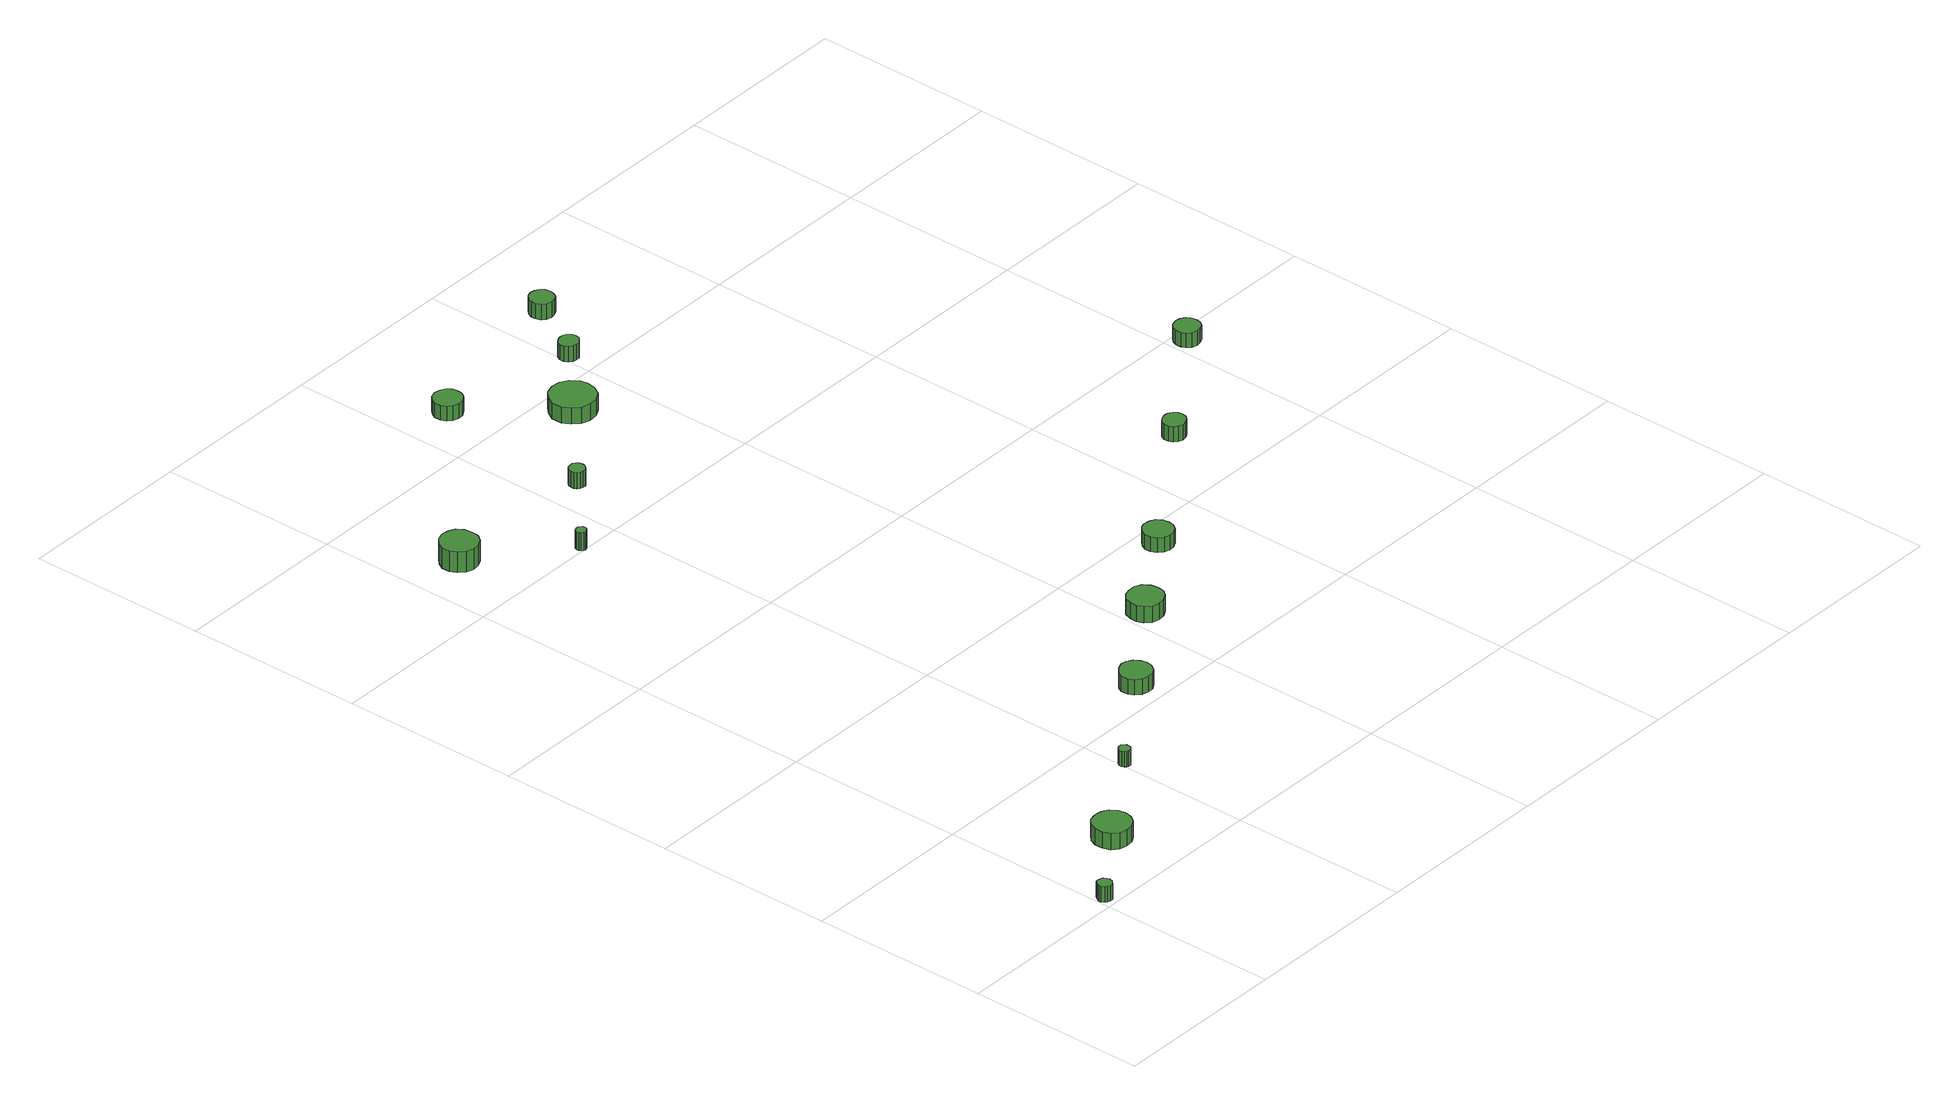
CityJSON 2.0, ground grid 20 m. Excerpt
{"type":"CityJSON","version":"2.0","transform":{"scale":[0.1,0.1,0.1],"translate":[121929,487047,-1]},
"CityObjects":{
"tree1":{"type":"SolitaryVegetationObject","attributes":{"function":"something"},"geometry":[{"type":"MultiSurface","lod":"1","boundaries":[[[0,1,2,3,4,5,6,7,8,9,10,11,12,13,14]],[[15,16,17,18,19,20,21,22,23,24,25,26,27,28,29]],[[0,29,28,1]],[[1,28,27,2]],[[2,27,26,3]],[[3,26,25,4]],[[4,25,24,5]],[[5,24,23,6]],[[6,23,22,7]],[[7,22,21,8]],[[8,21,20,9]],[[9,20,19,10]],[[10,19,18,11]],[[11,18,17,12]],[[12,17,16,13]],[[13,16,15,14]],[[14,15,29,0]]]}]},
"tree2":{"type":"SolitaryVegetationObject","attributes":{"function":"something"},"geometry":[{"type":"MultiSurface","lod":"1","boundaries":[[[30,31,32,33,34,35,36,37,38,39,40,41,42,43,44]],[[45,46,47,48,49,50,51,52,53,54,55,56,57,58,59]],[[30,59,58,31]],[[31,58,57,32]],[[32,57,56,33]],[[33,56,55,34]],[[34,55,54,35]],[[35,54,53,36]],[[36,53,52,37]],[[37,52,51,38]],[[38,51,50,39]],[[39,50,49,40]],[[40,49,48,41]],[[41,48,47,42]],[[42,47,46,43]],[[43,46,45,44]],[[44,45,59,30]]]}]},
"tree3":{"type":"SolitaryVegetationObject","attributes":{"function":"something"},"geometry":[{"type":"MultiSurface","lod":"1","boundaries":[[[60,61,62,63,64,65,66,67,68,69,70,71,72,73,74]],[[75,76,77,78,79,80,81,82,83,84,85,86,87,88,89]],[[60,89,88,61]],[[61,88,87,62]],[[62,87,86,63]],[[63,86,85,64]],[[64,85,84,65]],[[65,84,83,66]],[[66,83,82,67]],[[67,82,81,68]],[[68,81,80,69]],[[69,80,79,70]],[[70,79,78,71]],[[71,78,77,72]],[[72,77,76,73]],[[73,76,75,74]],[[74,75,89,60]]]}]},
"tree4":{"type":"SolitaryVegetationObject","attributes":{"function":"something"},"geometry":[{"type":"MultiSurface","lod":"1","boundaries":[[[90,91,92,93,94,95,96,97,98,99,100,101,102,103,104]],[[105,106,107,108,109,110,111,112,113,114,115,116,117,118,119]],[[90,119,118,91]],[[91,118,117,92]],[[92,117,116,93]],[[93,116,115,94]],[[94,115,114,95]],[[95,114,113,96]],[[96,113,112,97]],[[97,112,111,98]],[[98,111,110,99]],[[99,110,109,100]],[[100,109,108,101]],[[101,108,107,102]],[[102,107,106,103]],[[103,106,105,104]],[[104,105,119,90]]]}]},
"tree5":{"type":"SolitaryVegetationObject","attributes":{"function":"something"},"geometry":[{"type":"MultiSurface","lod":"1","boundaries":[[[120,121,122,123,124,125,126,127,128,129,130,131,132,133,134]],[[135,136,137,138,139,140,141,142,143,144,145,146,147,148,149]],[[120,149,148,121]],[[121,148,147,122]],[[122,147,146,123]],[[123,146,145,124]],[[124,145,144,125]],[[125,144,143,126]],[[126,143,142,127]],[[127,142,141,128]],[[128,141,140,129]],[[129,140,139,130]],[[130,139,138,131]],[[131,138,137,132]],[[132,137,136,133]],[[133,136,135,134]],[[134,135,149,120]]]}]},
"tree6":{"type":"SolitaryVegetationObject","attributes":{"function":"something"},"geometry":[{"type":"MultiSurface","lod":"1","boundaries":[[[150,151,152,153,154,155,156,157,158,159,160,161,162,163,164]],[[165,166,167,168,169,170,171,172,173,174,175,176,177,178,179]],[[150,179,178,151]],[[151,178,177,152]],[[152,177,176,153]],[[153,176,175,154]],[[154,175,174,155]],[[155,174,173,156]],[[156,173,172,157]],[[157,172,171,158]],[[158,171,170,159]],[[159,170,169,160]],[[160,169,168,161]],[[161,168,167,162]],[[162,167,166,163]],[[163,166,165,164]],[[164,165,179,150]]]}]},
"tree7":{"type":"SolitaryVegetationObject","attributes":{"function":"something"},"geometry":[{"type":"MultiSurface","lod":"1","boundaries":[[[180,181,182,183,184,185,186,187,188,189,190,191,192,193,194]],[[195,196,197,198,199,200,201,202,203,204,205,206,207,208,209]],[[180,209,208,181]],[[181,208,207,182]],[[182,207,206,183]],[[183,206,205,184]],[[184,205,204,185]],[[185,204,203,186]],[[186,203,202,187]],[[187,202,201,188]],[[188,201,200,189]],[[189,200,199,190]],[[190,199,198,191]],[[191,198,197,192]],[[192,197,196,193]],[[193,196,195,194]],[[194,195,209,180]]]}]},
"tree8":{"type":"SolitaryVegetationObject","attributes":{"function":"something"},"geometry":[{"type":"MultiSurface","lod":"1","boundaries":[[[210,211,212,213,214,215,216,217,218,219,220,221,222,223,224]],[[225,226,227,228,229,230,231,232,233,234,235,236,237,238,239]],[[210,239,238,211]],[[211,238,237,212]],[[212,237,236,213]],[[213,236,235,214]],[[214,235,234,215]],[[215,234,233,216]],[[216,233,232,217]],[[217,232,231,218]],[[218,231,230,219]],[[219,230,229,220]],[[220,229,228,221]],[[221,228,227,222]],[[222,227,226,223]],[[223,226,225,224]],[[224,225,239,210]]]}]},
"tree9":{"type":"SolitaryVegetationObject","attributes":{"function":"something"},"geometry":[{"type":"MultiSurface","lod":"1","boundaries":[[[240,241,242,243,244,245,246,247,248,249,250,251,252,253,254]],[[255,256,257,258,259,260,261,262,263,264,265,266,267,268,269]],[[240,269,268,241]],[[241,268,267,242]],[[242,267,266,243]],[[243,266,265,244]],[[244,265,264,245]],[[245,264,263,246]],[[246,263,262,247]],[[247,262,261,248]],[[248,261,260,249]],[[249,260,259,250]],[[250,259,258,251]],[[251,258,257,252]],[[252,257,256,253]],[[253,256,255,254]],[[254,255,269,240]]]}]},
"tree10":{"type":"SolitaryVegetationObject","attributes":{"function":"something"},"geometry":[{"type":"MultiSurface","lod":"1","boundaries":[[[270,271,272,273,274,275,276,277,278,279,280,281,282,283,284]],[[285,286,287,288,289,290,291,292,293,294,295,296,297,298,299]],[[270,299,298,271]],[[271,298,297,272]],[[272,297,296,273]],[[273,296,295,274]],[[274,295,294,275]],[[275,294,293,276]],[[276,293,292,277]],[[277,292,291,278]],[[278,291,290,279]],[[279,290,289,280]],[[280,289,288,281]],[[281,288,287,282]],[[282,287,286,283]],[[283,286,285,284]],[[284,285,299,270]]]}]},
"tree11":{"type":"SolitaryVegetationObject","attributes":{"function":"something"},"geometry":[{"type":"MultiSurface","lod":"1","boundaries":[[[300,301,302,303,304,305,306,307,308,309,310,311,312,313,314]],[[315,316,317,318,319,320,321,322,323,324,325,326,327,328,329]],[[300,329,328,301]],[[301,328,327,302]],[[302,327,326,303]],[[303,326,325,304]],[[304,325,324,305]],[[305,324,323,306]],[[306,323,322,307]],[[307,322,321,308]],[[308,321,320,309]],[[309,320,319,310]],[[310,319,318,311]],[[311,318,317,312]],[[312,317,316,313]],[[313,316,315,314]],[[314,315,329,300]]]}]},
"tree12":{"type":"SolitaryVegetationObject","attributes":{"function":"something"},"geometry":[{"type":"MultiSurface","lod":"1","boundaries":[[[330,331,332,333,334,335,336,337,338,339,340,341,342,343,344]],[[345,346,347,348,349,350,351,352,353,354,355,356,357,358,359]],[[330,359,358,331]],[[331,358,357,332]],[[332,357,356,333]],[[333,356,355,334]],[[334,355,354,335]],[[335,354,353,336]],[[336,353,352,337]],[[337,352,351,338]],[[338,351,350,339]],[[339,350,349,340]],[[340,349,348,341]],[[341,348,347,342]],[[342,347,346,343]],[[343,346,345,344]],[[344,345,359,330]]]}]},
"tree13":{"type":"SolitaryVegetationObject","attributes":{"function":"something"},"geometry":[{"type":"MultiSurface","lod":"1","boundaries":[[[360,361,362,363,364,365,366,367,368,369,370,371,372,373,374]],[[375,376,377,378,379,380,381,382,383,384,385,386,387,388,389]],[[360,389,388,361]],[[361,388,387,362]],[[362,387,386,363]],[[363,386,385,364]],[[364,385,384,365]],[[365,384,383,366]],[[366,383,382,367]],[[367,382,381,368]],[[368,381,380,369]],[[369,380,379,370]],[[370,379,378,371]],[[371,378,377,372]],[[372,377,376,373]],[[373,376,375,374]],[[374,375,389,360]]]}]},
"tree14":{"type":"SolitaryVegetationObject","attributes":{"function":"something"},"geometry":[{"type":"MultiSurface","lod":"1","boundaries":[[[390,391,392,393,394,395,396,397,398,399,400,401,402,403,404]],[[405,406,407,408,409,410,411,412,413,414,415,416,417,418,419]],[[390,419,418,391]],[[391,418,417,392]],[[392,417,416,393]],[[393,416,415,394]],[[394,415,414,395]],[[395,414,413,396]],[[396,413,412,397]],[[397,412,411,398]],[[398,411,410,399]],[[399,410,409,400]],[[400,409,408,401]],[[401,408,407,402]],[[402,407,406,403]],[[403,406,405,404]],[[404,405,419,390]]]}]},
"tree15":{"type":"SolitaryVegetationObject","attributes":{"function":"something"},"geometry":[{"type":"MultiSurface","lod":"1","boundaries":[[[420,421,422,423,424,425,426,427,428,429,430,431,432,433,434]],[[435,436,437,438,439,440,441,442,443,444,445,446,447,448,449]],[[420,449,448,421]],[[421,448,447,422]],[[422,447,446,423]],[[423,446,445,424]],[[424,445,444,425]],[[425,444,443,426]],[[426,443,442,427]],[[427,442,441,428]],[[428,441,440,429]],[[429,440,439,430]],[[430,439,438,431]],[[431,438,437,432]],[[432,437,436,433]],[[433,436,435,434]],[[434,435,449,420]]]}]}
},
"vertices":[
[16,12,26],[15,15,26],[13,18,26],[11,19,26],[7,20,26],[4,19,26],[2,16,26],[0,13,26],[0,10,26],[2,7,26],[4,5,26],[7,4,26],[11,4,26],[13,6,26],[15,8,26],[15,8,8],[13,6,8],[11,4,8],[7,4,8],[4,5,8],[2,7,8],[0,10,8],[0,13,8],[2,16,8],[4,19,8],[7,20,8],[11,19,8],[13,18,8],[15,15,8],[16,12,8],
[115,75,27],[113,83,27],[108,90,27],[101,94,27],[92,95,27],[84,93,27],[77,87,27],[74,79,27],[74,70,27],[77,62,27],[84,56,27],[92,54,27],[101,55,27],[108,59,27],[113,66,27],[113,66,8],[108,59,8],[101,55,8],[92,54,8],[84,56,8],[77,62,8],[74,70,8],[74,79,8],[77,87,8],[84,93,8],[92,95,8],[101,94,8],[108,90,8],[113,83,8],[115,75,8],
[210,151,25],[210,153,25],[208,155,25],[206,157,25],[203,157,25],[201,156,25],[199,154,25],[198,152,25],[198,149,25],[199,147,25],[201,145,25],[203,144,25],[206,144,25],[208,146,25],[210,148,25],[210,148,7],[208,146,7],[206,144,7],[203,144,7],[201,145,7],[199,147,7],[198,149,7],[198,152,7],[199,154,7],[201,156,7],[203,157,7],[206,157,7],[208,155,7],[210,153,7],[210,151,7],
[81,881,30],[80,890,30],[75,897,30],[67,901,30],[59,902,30],[51,899,30],[45,893,30],[41,886,30],[41,877,30],[45,870,30],[51,864,30],[59,861,30],[67,862,30],[75,866,30],[80,873,30],[80,873,6],[75,866,6],[67,862,6],[59,861,6],[51,864,6],[45,870,6],[41,877,6],[41,886,6],[45,893,6],[51,899,6],[59,902,6],[67,901,6],[75,897,6],[80,890,6],[81,881,6],
[335,231,25],[333,238,25],[329,244,25],[323,248,25],[316,249,25],[309,246,25],[303,241,25],[300,235,25],[300,227,25],[303,221,25],[309,216,25],[316,214,25],[323,214,25],[329,218,25],[333,224,25],[333,224,7],[329,218,7],[323,214,7],[316,214,7],[309,216,7],[303,221,7],[300,227,7],[300,235,7],[303,241,7],[309,246,7],[316,249,7],[323,248,7],[329,244,7],[333,238,7],[335,231,7],
[162,805,27],[162,808,27],[160,809,27],[158,811,27],[156,811,27],[154,810,27],[152,809,27],[151,806,27],[151,804,27],[152,802,27],[154,800,27],[156,799,27],[158,800,27],[160,801,27],[162,803,27],[162,803,6],[160,801,6],[158,800,6],[156,799,6],[154,800,6],[152,802,6],[151,804,6],[151,806,6],[152,809,6],[154,810,6],[156,811,6],[158,811,6],[160,809,6],[162,808,6],[162,805,6],
[249,880,25],[248,884,25],[246,887,25],[243,889,25],[239,889,25],[236,888,25],[233,885,25],[232,882,25],[232,878,25],[233,875,25],[236,873,25],[239,872,25],[243,872,25],[246,874,25],[248,877,25],[248,877,6],[246,874,6],[243,872,6],[239,872,6],[236,873,6],[233,875,6],[232,878,6],[232,882,6],[233,885,6],[236,888,6],[239,889,6],[243,889,6],[246,887,6],[248,884,6],[249,880,6],
[442,307,26],[441,315,26],[436,322,26],[429,326,26],[421,326,26],[413,324,26],[407,319,26],[404,311,26],[404,303,26],[407,296,26],[413,290,26],[421,288,26],[429,289,26],[436,293,26],[441,299,26],[441,299,7],[436,293,7],[429,289,7],[421,288,7],[413,290,7],[407,296,7],[404,303,7],[404,311,7],[407,319,7],[413,324,7],[421,326,7],[429,326,7],[436,322,7],[441,315,7],[442,307,7],
[272,1059,23],[271,1066,23],[267,1071,23],[261,1074,23],[255,1075,23],[248,1073,23],[244,1068,23],[241,1063,23],[241,1056,23],[244,1050,23],[248,1046,23],[255,1044,23],[261,1044,23],[267,1048,23],[271,1053,23],[271,1053,6],[267,1048,6],[261,1044,6],[255,1044,6],[248,1046,6],[244,1050,6],[241,1056,6],[241,1063,6],[244,1068,6],[248,1073,6],[255,1075,6],[261,1074,6],[267,1071,6],[271,1066,6],[272,1059,6],
[362,968,25],[360,977,25],[354,986,25],[345,991,25],[335,992,25],[325,989,25],[318,982,25],[313,973,25],[313,962,25],[318,953,25],[325,946,25],[335,943,25],[345,944,25],[354,949,25],[360,958,25],[360,958,6],[354,949,6],[345,944,6],[335,943,6],[325,946,6],[318,953,6],[313,962,6],[313,973,6],[318,982,6],[325,989,6],[335,992,6],[345,991,6],[354,986,6],[360,977,6],[362,968,6],
[540,375,24],[539,382,24],[535,388,24],[529,391,24],[522,392,24],[516,390,24],[511,385,24],[508,379,24],[508,372,24],[511,366,24],[516,361,24],[522,359,24],[529,360,24],[535,363,24],[539,369,24],[539,369,7],[535,363,7],[529,360,7],[522,359,7],[516,361,7],[511,366,7],[508,372,7],[508,379,7],[511,385,7],[516,390,7],[522,392,7],[529,391,7],[535,388,7],[539,382,7],[540,375,7],
[419,1032,25],[418,1036,25],[415,1040,25],[411,1042,25],[407,1042,25],[403,1041,25],[399,1038,25],[397,1034,25],[397,1029,25],[399,1025,25],[403,1022,25],[407,1021,25],[411,1021,25],[415,1024,25],[418,1027,25],[418,1027,7],[415,1024,7],[411,1021,7],[407,1021,7],[403,1022,7],[399,1025,7],[397,1029,7],[397,1034,7],[399,1038,7],[403,1041,7],[407,1042,7],[411,1042,7],[415,1040,7],[418,1036,7],[419,1032,7],
[463,1101,25],[462,1107,25],[459,1111,25],[454,1114,25],[449,1115,25],[443,1113,25],[439,1109,25],[437,1104,25],[437,1099,25],[439,1093,25],[443,1090,25],[449,1088,25],[454,1089,25],[459,1091,25],[462,1096,25],[462,1096,7],[459,1091,7],[454,1089,7],[449,1088,7],[443,1090,7],[439,1093,7],[437,1099,7],[437,1104,7],[439,1109,7],[443,1113,7],[449,1115,7],[454,1114,7],[459,1111,7],[462,1107,7],[463,1101,7],
[694,487,25],[693,492,25],[690,496,25],[685,499,25],[680,499,25],[675,497,25],[671,494,25],[669,489,25],[669,484,25],[671,479,25],[675,476,25],[680,474,25],[685,475,25],[690,478,25],[693,482,25],[693,482,7],[690,478,7],[685,475,7],[680,474,7],[675,476,7],[671,479,7],[669,484,7],[669,489,7],[671,494,7],[675,497,7],[680,499,7],[685,499,7],[690,496,7],[693,492,7],[694,487,7],
[832,585,24],[831,591,24],[828,595,24],[823,598,24],[817,599,24],[811,597,24],[807,593,24],[805,588,24],[805,582,24],[807,577,24],[811,573,24],[817,571,24],[823,572,24],[828,574,24],[831,579,24],[831,579,7],[828,574,7],[823,572,7],[817,571,7],[811,573,7],[807,577,7],[805,582,7],[805,588,7],[807,593,7],[811,597,7],[817,599,7],[823,598,7],[828,595,7],[831,591,7],[832,585,7]
]}
